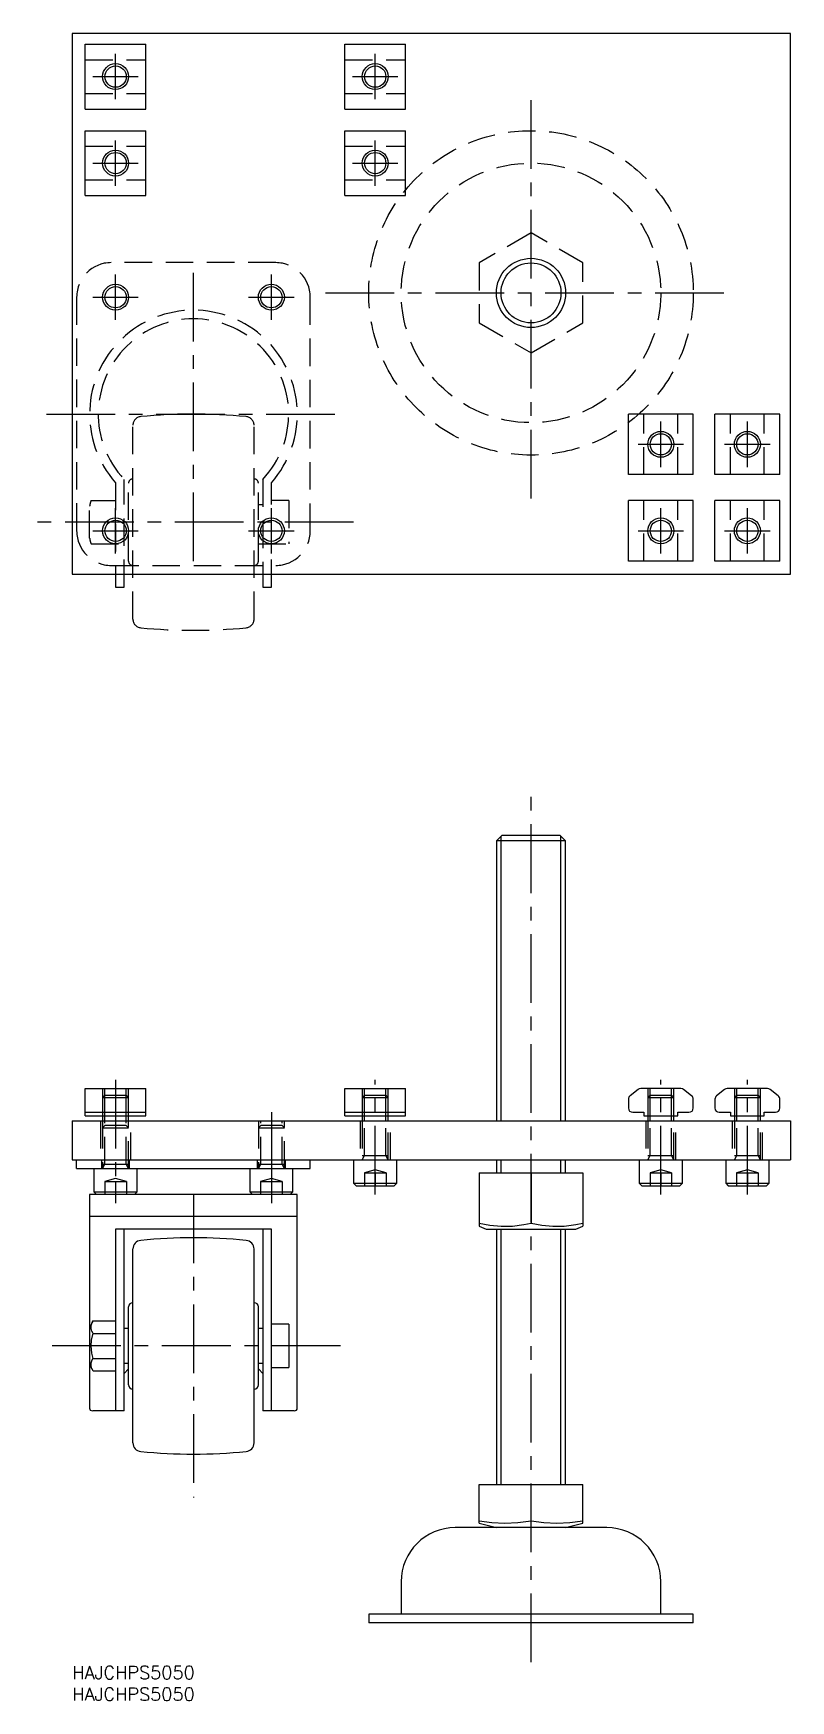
# Model space of a CAD drawing. Extents: x -9 to 166, y -8 to 377.
import ezdxf

# ---------------------------------------------------------------- set-up
doc = ezdxf.new("R2010")
doc.units = 0
doc.header["$LTSCALE"] = 0.5
doc.linetypes.add('CENTER', pattern=[50.8, 31.75, -6.35, 6.35, -6.35])
doc.linetypes.add('DASHED', pattern=[19.05, 12.7, -6.35])
for name, color, linetype in [('MSM_CENTER', 1, 'CENTER'), ('MSM_CONTINUOUS', 7, 'CONTINUOUS'), ('MSM_DASHED', 4, 'DASHED'), ('MSM_NARROW', 5, 'CONTINUOUS'), ('MSM_PART_NUMBER', 7, 'CONTINUOUS')]:
    doc.layers.add(name, color=color, linetype=linetype)
doc.styles.get("Standard").update_dxf_attribs({"font": 'txt.shx', "height": 3, "bigfont": 'bigfont.shx'})

# ---------------------------------------------------------------- blocks, each defined once
blk = doc.blocks.new('*U39')
at = {"layer": 'MSM_PART_NUMBER'}
blk.add_text('HAJCHPS5050', height=3, dxfattribs=at).set_placement((0, -3))
blk = doc.blocks.new('*U40')
at = {"layer": 'MSM_PART_NUMBER'}
blk.add_text('HAJCHPS5050', height=3, dxfattribs=at).set_placement((0, -8))

msp = doc.modelspace()

# ---------------------------------------------------------------- linework, layer by layer
at = {"layer": 'MSM_CENTER'}
for p, q in [((10, 362.17), (10, 372.67)), ((70, 362.17), (70, 372.67)), ((4.75, 367.42), (15.25, 367.42)), ((64.75, 367.42), (75.25, 367.42)), ((106, 269.92), (106, 364.92)), ((10, 342.17), (10, 352.67)), ((70, 342.17), (70, 352.67)), ((4.75, 347.42), (15.25, 347.42)), ((64.75, 347.42), (75.25, 347.42)), ((10, 311.17), (10, 321.67)), ((28, 255.42), (28, 323.42)), ((46, 311.17), (46, 321.67)), ((4.75, 316.42), (15.25, 316.42)), ((40.75, 316.42), (51.25, 316.42)), ((58.5, 317.42), (153.5, 317.42)), ((-6, 289.42), (62, 289.42)), ((136, 277.17), (136, 287.67)), ((156, 277.17), (156, 287.67)), ((130.75, 282.42), (141.25, 282.42)), ((150.75, 282.42), (161.25, 282.42)), ((10, 257.17), (10, 267.67)), ((46, 257.17), (46, 267.67)), ((136, 257.17), (136, 267.67)), ((156, 257.17), (156, 267.67)), ((65, 264.42), (-9, 264.42)), ((4.75, 262.42), (15.25, 262.42)), ((40.75, 262.42), (51.25, 262.42)), ((130.75, 262.42), (141.25, 262.42)), ((150.75, 262.42), (161.25, 262.42)), ((106, 0.9), (106, 201.1)), ((10, 135.5), (10, 107)), ((70, 109), (70, 135.5)), ((136, 109), (136, 135.5)), ((156, 109), (156, 135.5)), ((46, 128), (46, 107)), ((28, 109), (28, 39)), ((62, 74), (-6, 74))]:
    msp.add_line(p, q, dxfattribs=at)
at = {"layer": 'MSM_CONTINUOUS'}
for p, q in [((0, 377.42), (0, 252.42)), ((166, 377.42), (0, 377.42)), ((3, 374.92), (17, 374.92)), ((3, 359.92), (3, 374.92)), ((17, 359.92), (17, 374.92)), ((63, 374.92), (77, 374.92)), ((63, 359.92), (63, 374.92)), ((77, 359.92), (77, 374.92)), ((166, 252.42), (166, 377.42)), ((3, 359.92), (17, 359.92)), ((63, 359.92), (77, 359.92)), ((3, 354.92), (17, 354.92)), ((3, 339.92), (3, 354.92)), ((17, 339.92), (17, 354.92)), ((63, 354.92), (77, 354.92)), ((63, 339.92), (63, 354.92)), ((77, 339.92), (77, 354.92)), ((3, 339.92), (17, 339.92)), ((63, 339.92), (77, 339.92)), ((128.5, 275.42), (128.5, 289.42)), ((143.5, 289.42), (128.5, 289.42)), ((143.5, 275.42), (143.5, 289.42)), ((148.5, 275.42), (148.5, 289.42)), ((163.5, 289.42), (148.5, 289.42)), ((163.5, 275.42), (163.5, 289.42)), ((143.5, 275.42), (128.5, 275.42)), ((163.5, 275.42), (148.5, 275.42)), ((128.5, 255.42), (128.5, 269.42)), ((143.5, 269.42), (128.5, 269.42)), ((143.5, 255.42), (143.5, 269.42)), ((148.5, 255.42), (148.5, 269.42)), ((163.5, 269.42), (148.5, 269.42)), ((163.5, 255.42), (163.5, 269.42)), ((143.5, 255.42), (128.5, 255.42)), ((163.5, 255.42), (148.5, 255.42)), ((0, 252.42), (166, 252.42)), ((99.23, 192), (98, 190.77)), ((114, 190.77), (98, 190.77)), ((98, 190.77), (98, 126)), ((112.77, 192), (99.23, 192)), ((114, 190.77), (112.77, 192)), ((114, 126), (114, 190.77)), ((3, 133.5), (17, 133.5)), ((3, 127.2), (3, 133.5)), ((17, 127.2), (17, 133.5)), ((63, 133.5), (77, 133.5)), ((63, 127.2), (63, 133.5)), ((77, 127.2), (77, 133.5)), ((130.73, 133.28), (128.88, 131.8)), ((140.65, 133.5), (131.35, 133.5)), ((143.12, 131.8), (141.27, 133.28)), ((150.73, 133.28), (148.88, 131.8)), ((160.65, 133.5), (151.35, 133.5)), ((163.12, 131.8), (161.27, 133.28)), ((3, 128), (17, 128)), ((3, 127.2), (17, 127.2)), ((7, 127.2), (7, 126)), ((13, 126), (13, 127.2)), ((63, 128), (77, 128)), ((63, 127.2), (77, 127.2)), ((67, 127.2), (67, 126)), ((73, 126), (73, 127.2)), ((128.5, 131.02), (128.5, 129)), ((129.5, 128), (132.1, 128)), ((132.1, 128), (132.1, 127.2)), ((132.1, 127.2), (139.9, 127.2)), ((133, 127.2), (133, 126)), ((139, 126), (139, 127.2)), ((139.9, 128), (142.5, 128)), ((139.9, 127.2), (139.9, 128)), ((143.5, 129), (143.5, 131.02)), ((148.5, 131.02), (148.5, 129)), ((149.5, 128), (152.1, 128)), ((152.1, 128), (152.1, 127.2)), ((152.1, 127.2), (159.9, 127.2)), ((153, 127.2), (153, 126)), ((159, 126), (159, 127.2)), ((159.9, 128), (162.5, 128)), ((159.9, 127.2), (159.9, 128)), ((163.5, 129), (163.5, 131.02)), ((0, 126), (166, 126)), ((0, 126), (0, 117)), ((166, 126), (166, 117)), ((0, 117), (166, 117)), ((1, 115), (1, 117)), ((55, 115), (55, 117)), ((65, 117), (65, 111.6)), ((75, 111.6), (75, 117)), ((98, 117), (98, 114)), ((114, 114), (114, 117)), ((131, 117), (131, 111.6)), ((141, 111.6), (141, 117)), ((151, 117), (151, 111.6)), ((161, 111.6), (161, 117)), ((1, 115), (55, 115)), ((5, 115), (5, 109.6)), ((15, 109.6), (15, 115)), ((41, 115), (41, 109.6)), ((51, 109.6), (51, 115)), ((94, 114), (118, 114)), ((94, 114), (94, 101.66)), ((106, 114), (106, 102.39)), ((118, 114), (118, 101.66)), ((4, 109), (4, 59.62)), ((52, 109), (4, 109)), ((5, 109.6), (5.6, 109)), ((5, 109.6), (15, 109.6)), ((14.4, 109), (15, 109.6)), ((41, 109.6), (41.6, 109)), ((41, 109.6), (51, 109.6)), ((50.4, 109), (51, 109.6)), ((52, 59.62), (52, 109)), ((65, 111.6), (65.6, 111)), ((65, 111.6), (75, 111.6)), ((65.6, 111), (74.4, 111)), ((74.4, 111), (75, 111.6)), ((131, 111.6), (131.6, 111)), ((131, 111.6), (141, 111.6)), ((131.6, 111), (140.4, 111)), ((140.4, 111), (141, 111.6)), ((151, 111.6), (151.6, 111)), ((151, 111.6), (161, 111.6)), ((151.6, 111), (160.4, 111)), ((160.4, 111), (161, 111.6)), ((4, 104), (52, 104)), ((46, 101), (10, 101)), ((10, 101), (10, 59)), ((12, 59), (12, 101)), ((44, 101), (44, 59)), ((46, 59), (46, 101)), ((94, 102.39), (96.52, 101.92)), ((94, 101.66), (95.67, 101)), ((95.67, 101), (116.33, 101)), ((96.52, 101.92), (99.07, 101.68)), ((98, 101), (98, 42)), ((99.07, 101.68), (101.7, 101.72)), ((101.7, 101.72), (104.33, 102.05)), ((104.33, 102.05), (106, 102.39)), ((106, 102.39), (108.52, 101.92)), ((108.52, 101.92), (111.07, 101.68)), ((111.07, 101.68), (113.7, 101.72)), ((113.7, 101.72), (116.33, 102.05)), ((114, 42), (114, 101)), ((116.33, 102.05), (118, 102.39)), ((116.33, 101), (118, 101.66)), ((14, 51.59), (14, 96.41)), ((42, 51.59), (42, 96.41)), ((13, 65), (13, 83)), ((43, 65), (43, 83)), ((4.37, 78.02), (4.38, 78.72)), ((4.51, 77.44), (4.37, 78.02)), ((4.38, 78.72), (4.59, 79.42)), ((4.81, 76.89), (4.51, 77.44)), ((4.59, 79.42), (4.81, 79.77)), ((4.81, 79.77), (10, 79.77)), ((13, 78), (12, 78)), ((44, 78), (43, 78)), ((50, 79), (46, 79)), ((50, 79), (50, 69)), ((4.35, 74), (4.43, 75.31)), ((4.49, 72.32), (4.35, 74)), ((4.43, 75.31), (4.72, 76.62)), ((4.72, 76.62), (4.81, 76.89)), ((4.81, 76.89), (10, 76.89)), ((4.37, 69.36), (4.38, 70.06)), ((4.38, 70.06), (4.59, 70.76)), ((4.81, 71.11), (4.49, 72.32)), ((4.59, 70.76), (4.81, 71.11)), ((4.81, 71.11), (10, 71.11)), ((12, 70), (13, 70)), ((43, 70), (44, 70)), ((4.51, 68.78), (4.37, 69.36)), ((4.81, 68.23), (4.51, 68.78)), ((4.81, 68.23), (10, 68.23)), ((11.99, 67.66), (13, 68.7)), ((43, 68.7), (44.01, 67.66)), ((46, 69), (50, 69)), ((4, 59.62), (4.02, 59.41)), ((4.02, 59.41), (4.15, 59.18)), ((4.15, 59.18), (4.4, 59.05)), ((4.4, 59.05), (4.76, 59)), ((12, 59), (4.76, 59)), ((51.24, 59), (44, 59)), ((51.24, 59), (51.59, 59.04)), ((51.59, 59.04), (51.84, 59.17)), ((51.84, 59.17), (51.97, 59.4)), ((51.97, 59.4), (52, 59.62)), ((94, 42), (118, 42)), ((94, 33.05), (94, 42)), ((106, 33.54), (106, 42)), ((118, 33.05), (118, 42)), ((123.5, 32), (88.5, 32)), ((94, 33.54), (96.96, 33.19)), ((94, 33.05), (98, 32)), ((96.96, 33.19), (99.94, 33.05)), ((99.94, 33.05), (102.97, 33.18)), ((102.97, 33.18), (106, 33.54)), ((106, 33.54), (108.96, 33.19)), ((108.96, 33.19), (111.94, 33.05)), ((111.94, 33.05), (114.97, 33.18)), ((114, 32), (118, 33.05)), ((114.97, 33.18), (118, 33.54)), ((76, 19.5), (76, 12)), ((136, 12), (136, 19.5)), ((143.5, 12), (68.5, 12)), ((68.5, 12), (68.5, 10)), ((143.5, 10), (143.5, 12)), ((143.5, 10), (68.5, 10))]:
    msp.add_line(p, q, dxfattribs=at)
for centre, radius in [((10, 367.42), 3), ((70, 367.42), 3), ((10, 347.42), 3), ((70, 347.42), 3), ((106, 317.42), 8), ((10, 316.42), 3), ((46, 316.42), 3), ((136, 282.42), 3), ((156, 282.42), 3), ((10, 262.42), 3), ((46, 262.42), 3), ((136, 262.42), 3), ((156, 262.42), 3)]:
    msp.add_circle(centre, radius, dxfattribs=at)
for centre, radius, start, end in [((129.5, 131.02), 1, 128.6598, 180), ((131.35, 132.5), 1, 90, 128.6598), ((140.65, 132.5), 1, 51.3402, 90), ((142.5, 131.02), 1, 0, 51.3402), ((149.5, 131.02), 1, 128.6598, 180), ((151.35, 132.5), 1, 90, 128.6598), ((160.65, 132.5), 1, 51.3402, 90), ((162.5, 131.02), 1, 0, 51.3402), ((129.5, 129), 1, 180, 270), ((142.5, 129), 1, 270, 0), ((149.5, 129), 1, 180, 270), ((162.5, 129), 1, 270, 0), ((16, 96.41), 2, 95.5987, 180), ((28, -26), 125, 84.4013, 95.5987), ((40, 96.41), 2, 0, 84.4013), ((14, 83), 1, 90, 180), ((42, 83), 1, 0, 90), ((7.99, 77.34), 4, 142.4941, 175.1512), ((7.99, 70.66), 4, 184.8488, 208.1908), ((7.99, 70.66), 4, 216.467, 217.4689), ((14, 65), 1, 180, 270), ((42, 65), 1, 270, 360), ((16, 51.59), 2, 180, 264.4013), ((40, 51.59), 2, 275.5987, 0), ((28, 174), 125, 264.4013, 275.5987), ((88.5, 19.5), 12.5, 90, 180), ((123.5, 19.5), 12.5, 0, 90)]:
    msp.add_arc(centre, radius, start, end, dxfattribs=at)
at = {"layer": 'MSM_DASHED'}
for p, q in [((3, 371.32), (17, 371.32)), ((63, 371.32), (77, 371.32)), ((3, 363.52), (17, 363.52)), ((63, 363.52), (77, 363.52)), ((3, 351.32), (17, 351.32)), ((63, 351.32), (77, 351.32)), ((3, 343.52), (17, 343.52)), ((63, 343.52), (77, 343.52)), ((106, 331.28), (94, 324.35)), ((118, 324.35), (106, 331.28)), ((47, 324.42), (9, 324.42)), ((94, 324.35), (94, 310.49)), ((118, 310.49), (118, 324.35)), ((1, 316.42), (1, 262.42)), ((55, 262.42), (55, 316.42)), ((94, 310.49), (106, 303.56)), ((106, 303.56), (118, 310.49)), ((132.1, 275.42), (132.1, 289.42)), ((139.9, 275.42), (139.9, 289.42)), ((152.1, 275.42), (152.1, 289.42)), ((159.9, 275.42), (159.9, 289.42)), ((14, 242.01), (14, 286.83)), ((42, 242.01), (42, 286.83)), ((12, 249.42), (12, 274.32)), ((44, 274.32), (44, 249.42)), ((10, 273.55), (10, 249.42)), ((13, 255.42), (13, 273.42)), ((43, 255.42), (43, 273.42)), ((46, 249.42), (46, 273.55)), ((4, 260.74), (4, 268.1)), ((4.35, 269.42), (10, 269.42)), ((44, 268.42), (43, 268.42)), ((50, 269.42), (46, 269.42)), ((50, 269.42), (50, 259.42)), ((132.1, 255.42), (132.1, 269.42)), ((139.9, 255.42), (139.9, 269.42)), ((152.1, 255.42), (152.1, 269.42)), ((159.9, 255.42), (159.9, 269.42)), ((4.35, 259.42), (13, 259.42)), ((43, 259.42), (50, 259.42)), ((9, 254.42), (47, 254.42)), ((10, 249.42), (12, 249.42)), ((44, 249.42), (46, 249.42)), ((7, 133.5), (7, 127.2)), ((7.61, 132), (7, 131.39)), ((7, 131.39), (13, 131.39)), ((7.54, 127.2), (7.54, 133.5)), ((7.61, 132), (12.39, 132)), ((13, 131.39), (12.39, 132)), ((12.46, 127.2), (12.46, 133.5)), ((13, 127.2), (13, 133.5)), ((67, 133.5), (67, 127.2)), ((67.61, 132), (67, 131.39)), ((67, 131.39), (73, 131.39)), ((67.54, 127.2), (67.54, 133.5)), ((67.61, 132), (72.39, 132)), ((73, 131.39), (72.39, 132)), ((72.46, 127.2), (72.46, 133.5)), ((73, 127.2), (73, 133.5)), ((133, 133.5), (133, 127.2)), ((133.61, 132), (133, 131.39)), ((133, 131.39), (139, 131.39)), ((133.54, 127.2), (133.54, 133.5)), ((133.61, 132), (138.39, 132)), ((139, 131.39), (138.39, 132)), ((138.46, 127.2), (138.46, 133.5)), ((139, 127.2), (139, 133.5)), ((153, 133.5), (153, 127.2)), ((153.61, 132), (153, 131.39)), ((153, 131.39), (159, 131.39)), ((153.54, 127.2), (153.54, 133.5)), ((153.61, 132), (158.39, 132)), ((159, 131.39), (158.39, 132)), ((158.46, 127.2), (158.46, 133.5)), ((159, 127.2), (159, 133.5)), ((6.5, 126), (6.5, 117)), ((7, 126), (7, 115)), ((7.61, 125), (7, 124.39)), ((7, 124.39), (13, 124.39)), ((7.54, 116), (7.54, 126)), ((7.61, 125), (12.39, 125)), ((13, 124.39), (12.39, 125)), ((12.46, 116), (12.46, 126)), ((13, 115), (13, 126)), ((13.5, 117), (13.5, 126)), ((43, 126), (43, 115)), ((43.61, 125), (43, 124.39)), ((43, 124.39), (49, 124.39)), ((43.54, 116), (43.54, 126)), ((43.61, 125), (48.39, 125)), ((49, 124.39), (48.39, 125)), ((48.46, 116), (48.46, 126)), ((49, 115), (49, 126)), ((66.5, 126), (66.5, 117)), ((67, 126), (67, 117)), ((67.54, 118), (67.54, 126)), ((72.46, 118), (72.46, 126)), ((73, 117), (73, 126)), ((73.5, 117), (73.5, 126)), ((132.5, 126), (132.5, 117)), ((133, 126), (133, 117)), ((133.54, 118), (133.54, 126)), ((138.46, 118), (138.46, 126)), ((139, 117), (139, 126)), ((139.5, 117), (139.5, 126)), ((152.5, 126), (152.5, 117)), ((153, 126), (153, 117)), ((153.54, 118), (153.54, 126)), ((158.46, 118), (158.46, 126)), ((159, 117), (159, 126)), ((159.5, 117), (159.5, 126)), ((6.75, 117), (6.75, 115)), ((7, 115), (7.54, 116)), ((7, 116), (13, 116)), ((13, 115), (12.46, 116)), ((13.25, 115), (13.25, 117)), ((42.75, 117), (42.75, 115)), ((43, 116), (49, 116)), ((43, 115), (43.54, 116)), ((49, 115), (48.46, 116)), ((49.25, 115), (49.25, 117)), ((67, 117), (67.54, 118)), ((67, 118), (73, 118)), ((73, 117), (72.46, 118)), ((133, 117), (133.54, 118)), ((133, 118), (139, 118)), ((139, 117), (138.46, 118)), ((153, 117), (153.54, 118)), ((153, 118), (159, 118)), ((159, 117), (158.46, 118)), ((10, 112.67), (7.5, 112)), ((7.5, 112), (7.5, 109)), ((7.5, 112), (12.5, 112)), ((12.5, 112), (10, 112.67)), ((10, 112), (10, 109)), ((12.5, 112), (12.5, 109)), ((46, 112.67), (43.5, 112)), ((43.5, 112), (43.5, 109)), ((43.5, 112), (48.5, 112)), ((48.5, 112), (46, 112.67)), ((46, 112), (46, 109)), ((48.5, 112), (48.5, 109)), ((70, 114.67), (67.5, 114)), ((67.5, 114), (67.5, 111)), ((67.5, 114), (72.5, 114)), ((72.5, 114), (70, 114.67)), ((70, 114), (70, 111)), ((72.5, 114), (72.5, 111)), ((136, 114.67), (133.5, 114)), ((133.5, 114), (133.5, 111)), ((133.5, 114), (138.5, 114)), ((138.5, 114), (136, 114.67)), ((136, 114), (136, 111)), ((138.5, 114), (138.5, 111)), ((156, 114.67), (153.5, 114)), ((153.5, 114), (153.5, 111)), ((153.5, 114), (158.5, 114)), ((158.5, 114), (156, 114.67)), ((156, 114), (156, 111)), ((158.5, 114), (158.5, 111))]:
    msp.add_line(p, q, dxfattribs=at)
for radius in [37.5, 30]:
    msp.add_circle((106, 317.42), radius, dxfattribs=at)
for centre, radius, start, end in [((9, 316.42), 8, 90, 180), ((47, 316.42), 8, 0, 90), ((28, 289.42), 24, 318.5904, 221.4096), ((28, 289.42), 22, 316.6582, 223.3418), ((28, 164.42), 125, 84.4013, 95.5987), ((16, 286.83), 2, 95.5987, 180), ((40, 286.83), 2, 0, 84.4013), ((14, 273.42), 1, 90, 180), ((42, 273.42), 1, 0, 90), ((7.99, 267.76), 4, 155.463, 175.1512), ((9, 262.42), 8, 180, 270), ((47, 262.42), 8, 270, 0), ((7.99, 261.08), 4, 184.8488, 204.5431), ((14, 255.42), 1, 180, 270), ((42, 255.42), 1, 270, 0), ((16, 242.01), 2, 180, 264.4013), ((28, 364.42), 125, 264.4013, 275.5987), ((40, 242.01), 2, 275.5987, 360)]:
    msp.add_arc(centre, radius, start, end, dxfattribs=at)
at = {"layer": 'MSM_NARROW'}
for p, q in [((99.08, 126), (99.08, 191.86)), ((112.92, 126), (112.92, 191.86)), ((7.54, 126), (7.54, 127.2)), ((12.46, 126), (12.46, 127.2)), ((67.54, 126), (67.54, 127.2)), ((72.46, 126), (72.46, 127.2)), ((133.54, 126), (133.54, 127.2)), ((138.46, 126), (138.46, 127.2)), ((153.54, 126), (153.54, 127.2)), ((158.46, 126), (158.46, 127.2)), ((99.08, 114), (99.08, 117)), ((112.92, 114), (112.92, 117)), ((99.08, 42), (99.08, 101)), ((112.92, 42), (112.92, 101))]:
    msp.add_line(p, q, dxfattribs=at)
for centre, radius in [((10, 367.42), 2.46), ((70, 367.42), 2.46), ((10, 347.42), 2.46), ((70, 347.42), 2.46), ((106, 317.42), 6.92), ((10, 316.42), 2.46), ((46, 316.42), 2.46), ((136, 282.42), 2.46), ((156, 282.42), 2.46), ((10, 262.42), 2.46), ((46, 262.42), 2.46), ((136, 262.42), 2.46), ((156, 262.42), 2.46)]:
    msp.add_circle(centre, radius, dxfattribs=at)

# ---------------------------------------------------------------- block references
at = {"layer": 'MSM_CONTINUOUS'}
for name in ['*U39', '*U40']:
    msp.add_blockref(name, (0, 0), dxfattribs=at)

doc.saveas('drawing.dxf')
